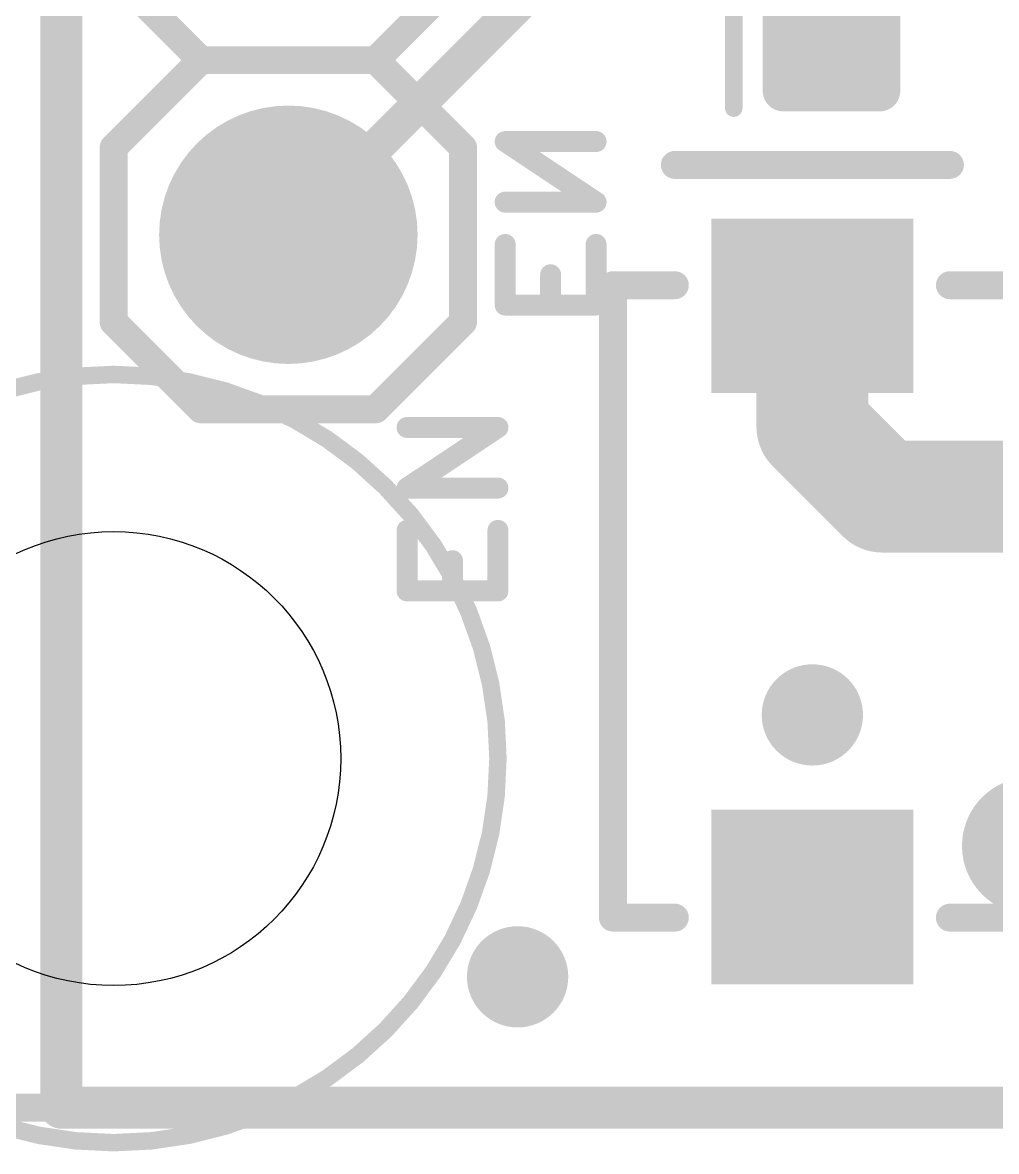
# Model space of a CAD drawing. Extents: x -0.2 to 20.5, y -0.3 to 32.1.
# Drawn here: x 5.69 to 12.77, y -0.32 to 7.89 of the extents above; entities that cross this region are included whole.
import ezdxf

# ---------------------------------------------------------------- set-up
doc = ezdxf.new("R2010")
doc.units = 0
for name, color, linetype in [('1', 12, 'CONTINUOUS'), ('16', 132, 'CONTINUOUS'), ('17', 110, 'CONTINUOUS'), ('18', 110, 'CONTINUOUS'), ('20', 53, 'CONTINUOUS'), ('21', 41, 'CONTINUOUS'), ('22', 40, 'CONTINUOUS'), ('39', 12, 'CONTINUOUS')]:
    doc.layers.add(name, color=color, linetype=linetype)

# ---------------------------------------------------------------- blocks, each defined once
blk = doc.blocks.new('RECT')
blk.add_solid([(-0.5, -0.5), (0.5, -0.5), (-0.5, 0.5), (0.5, 0.5)])
blk = doc.blocks.new('RECT160000X160000R30')
at = {"const_width": 0.15}
blk.add_lwpolyline([(0.425, -0.35), (0.425, 0.35, 0.4142), (0.35, 0.425), (-0.35, 0.425, 0.4142), (-0.425, 0.35), (-0.425, -0.35, 0.4142), (-0.35, -0.425), (0.35, -0.425, 0.4142)], format="xyb", close=True, dxfattribs=at)
blk.add_solid([(-0.3754, -0.3754), (0.3754, -0.3754), (-0.3754, 0.3754), (0.3754, 0.3754)])
blk = doc.blocks.new('ROUNDP')
at = {"const_width": 0.5}
blk.add_lwpolyline([(0, -0.25, 1), (0, 0.25, 1), (0, -0.25)], format="xyb", dxfattribs=at)
blk = doc.blocks.new('PIE')
at = {"const_width": 0.5}
blk.add_lwpolyline([(0, -0.25, 1), (0, 0.25, 1), (0, -0.25)], format="xyb", dxfattribs=at)
blk = doc.blocks.new('ROUNDV')
at = {"const_width": 0.5}
blk.add_lwpolyline([(0, -0.25, 1), (0, 0.25, 1), (0, -0.25)], format="xyb", dxfattribs=at)

msp = doc.modelspace()

# ---------------------------------------------------------------- linework, layer by layer
at = {"layer": '1'}
for points, const_width in [([(5.969, 0), (5.969, 14.732)], 0.3048), ([(7.62, 6.35), (9.9695, 8.6995)], 0.254), ([(11.684, 7.747), (12.446, 8.509)], 0.254), ([(11.569, 7.747), (11.684, 7.747)], 0.254), ([(11.43, 5.833), (11.43, 4.953)], 0.8128), ([(11.43, 4.953), (11.938, 4.445)], 0.8128), ([(11.938, 4.445), (14.487, 4.445)], 0.8128), ([(20.32, 0), (5.969, 0)], 0.3048)]:
    msp.add_lwpolyline(points, dxfattribs=dict(at, const_width=const_width))
for points, const_width in [([(11.569, 7.8105, 1), (11.569, 7.6835)], 0.127), ([(11.6391, 7.7919, 1), (11.7289, 7.7021)], 0.127), ([(11.684, 7.6835, 1), (11.684, 7.8105)], 0.127), ([(7.5751, 6.3949, 1), (7.6649, 6.3051)], 0.127), ([(11.6332, 5.833, 1), (11.2268, 5.833)], 0.4064), ([(11.5737, 5.0967, 1), (11.2863, 4.8093)], 0.4064), ([(11.2268, 4.953, 1), (11.6332, 4.953)], 0.4064), ([(11.938, 4.6482, 1), (11.938, 4.2418)], 0.4064), ([(11.7943, 4.3013, 1), (12.0817, 4.5887)], 0.4064), ([(5.969, 0.0762, 1), (5.969, -0.0762)], 0.1524), ([(5.8928, 0, 1), (6.0452, 0)], 0.1524)]:
    msp.add_lwpolyline(points, format="xyb", dxfattribs=dict(at, const_width=const_width))
at = {"layer": '16', "const_width": 0.3048}
for points in [[(5.969, 0), (5.969, 14.097)], [(20.32, 0), (5.969, 0)]]:
    msp.add_lwpolyline(points, dxfattribs=at)
at = {"layer": '16', "const_width": 0.1524}
for points in [[(5.969, 0.0762, 1), (5.969, -0.0762)], [(5.8928, 0, 1), (6.0452, 0)]]:
    msp.add_lwpolyline(points, format="xyb", dxfattribs=at)
at = {"layer": '20', "const_width": 0.2032}
msp.add_lwpolyline([(0, 0), (20.32, 0)], dxfattribs=at)
at = {"layer": '20'}
msp.add_circle((6.35, 2.54), 1.651, dxfattribs=at)
at = {"layer": '21'}
for points, const_width in [([(6.985, 7.62), (6.35, 8.255)], 0.2032), ([(8.89, 8.255), (8.255, 7.62)], 0.2032), ([(10.8585, 7.2708), (10.8585, 8.2233)], 0.127), ([(6.985, 7.62), (6.35, 6.985)], 0.2032), ([(8.255, 7.62), (6.985, 7.62)], 0.2032), ([(8.255, 7.62), (6.985, 7.62)], 0.2032), ([(8.89, 6.985), (8.255, 7.62)], 0.2032), ([(6.35, 6.985), (6.35, 5.715)], 0.2032), ([(8.89, 5.715), (8.89, 6.985)], 0.2032), ([(10.43, 6.858), (12.43, 6.858)], 0.2032), ([(9.98, 1.383), (9.98, 5.983)], 0.2032), ([(9.98, 5.983), (10.43, 5.983)], 0.2032), ([(12.43, 5.983), (12.88, 5.983)], 0.2032), ([(6.35, 5.715), (6.985, 5.08)], 0.2032), ([(8.255, 5.08), (8.89, 5.715)], 0.2032), ([(6.985, 5.08), (8.255, 5.08)], 0.2032), ([(8.483, 4.5076), (9.144, 4.9483)], 0.1524), ([(9.144, 4.9483), (8.483, 4.9483)], 0.1524), ([(9.144, 4.5076), (8.483, 4.5076)], 0.1524), ([(8.483, 4.1998), (8.483, 3.7592)], 0.1524), ([(9.144, 3.7592), (9.144, 4.1998)], 0.1524), ([(8.8135, 3.7592), (8.8135, 3.9795)], 0.1524), ([(8.483, 3.7592), (9.144, 3.7592)], 0.1524), ([(10.43, 1.383), (9.98, 1.383)], 0.2032), ([(12.88, 1.383), (12.43, 1.383)], 0.2032)]:
    msp.add_lwpolyline(points, dxfattribs=dict(at, const_width=const_width))
for points, const_width in [([(6.985, 7.6708, 1), (6.985, 7.5692)], 0.1016), ([(6.985, 7.6708, 1), (6.985, 7.5692)], 0.1016), ([(7.0209, 7.5841, 1), (6.9491, 7.6559)], 0.1016), ([(8.2909, 7.6559, 1), (8.2191, 7.5841)], 0.1016), ([(8.255, 7.5692, 1), (8.255, 7.6708)], 0.1016), ([(8.255, 7.5692, 1), (8.255, 7.6708)], 0.1016), ([(6.9491, 7.5841, 1), (7.0209, 7.6559)], 0.1016), ([(8.2191, 7.6559, 1), (8.2909, 7.5841)], 0.1016), ([(10.8268, 7.2708, 1), (10.8903, 7.2708)], 0.0635), ([(6.4008, 6.985, 1), (6.2992, 6.985)], 0.1016), ([(6.3141, 7.0209, 1), (6.3859, 6.9491)], 0.1016), ([(8.9408, 6.985, 1), (8.8392, 6.985)], 0.1016), ([(8.8541, 6.9491, 1), (8.9259, 7.0209)], 0.1016), ([(10.43, 6.9088, 1), (10.43, 6.8072)], 0.1016), ([(12.43, 6.8072, 1), (12.43, 6.9088)], 0.1016), ([(10.0308, 5.983, 1), (9.9292, 5.983)], 0.1016), ([(9.98, 6.0338, 1), (9.98, 5.9322)], 0.1016), ([(10.43, 5.9322, 1), (10.43, 6.0338)], 0.1016), ([(12.43, 6.0338, 1), (12.43, 5.9322)], 0.1016), ([(6.3859, 5.7509, 1), (6.3141, 5.6791)], 0.1016), ([(6.2992, 5.715, 1), (6.4008, 5.715)], 0.1016), ([(8.8392, 5.715, 1), (8.9408, 5.715)], 0.1016), ([(8.9259, 5.6791, 1), (8.8541, 5.7509)], 0.1016), ([(6.985, 5.1308, 1), (6.985, 5.0292)], 0.1016), ([(8.255, 5.0292, 1), (8.255, 5.1308)], 0.1016), ([(6.9491, 5.0441, 1), (7.0209, 5.1159)], 0.1016), ([(8.2191, 5.1159, 1), (8.2909, 5.0441)], 0.1016), ([(8.483, 4.9864, 1), (8.483, 4.9102)], 0.0762), ([(9.1651, 4.9166, 1), (9.1229, 4.98)], 0.0762), ([(9.144, 4.9102, 1), (9.144, 4.9864)], 0.0762), ([(8.483, 4.5457, 1), (8.483, 4.4695)], 0.0762), ([(8.4619, 4.5393, 1), (8.5042, 4.4759)], 0.0762), ([(9.144, 4.4695, 1), (9.144, 4.5457)], 0.0762), ([(8.5211, 4.1998, 1), (8.4449, 4.1998)], 0.0762), ([(9.1821, 4.1998, 1), (9.1059, 4.1998)], 0.0762), ([(8.8516, 3.9795, 1), (8.7754, 3.9795)], 0.0762), ([(8.483, 3.7973, 1), (8.483, 3.7211)], 0.0762), ([(8.4449, 3.7592, 1), (8.5211, 3.7592)], 0.0762), ([(8.7754, 3.7592, 1), (8.8516, 3.7592)], 0.0762), ([(9.1059, 3.7592, 1), (9.1821, 3.7592)], 0.0762), ([(9.144, 3.7211, 1), (9.144, 3.7973)], 0.0762), ([(9.98, 1.4338, 1), (9.98, 1.3322)], 0.1016), ([(10.43, 1.3322, 1), (10.43, 1.4338)], 0.1016), ([(12.43, 1.4338, 1), (12.43, 1.3322)], 0.1016), ([(9.9292, 1.383, 1), (10.0308, 1.383)], 0.1016)]:
    msp.add_lwpolyline(points, format="xyb", dxfattribs=dict(at, const_width=const_width))
at = {"layer": '22', "const_width": 0.1524}
for points in [[(9.8574, 6.5872), (9.1964, 7.0279)], [(9.1964, 7.0279), (9.8574, 7.0279)], [(9.1964, 6.5872), (9.8574, 6.5872)], [(9.1964, 5.8388), (9.1964, 6.2795)], [(9.8574, 6.2795), (9.8574, 5.8388)], [(9.5269, 5.8388), (9.5269, 6.0591)], [(9.8574, 5.8388), (9.1964, 5.8388)]]:
    msp.add_lwpolyline(points, dxfattribs=at)
at = {"layer": '22', "const_width": 0.0762}
for points in [[(9.2175, 7.0596, 1), (9.1753, 6.9962)], [(9.1964, 7.066, 1), (9.1964, 6.9898)], [(9.8574, 6.9898, 1), (9.8574, 7.066)], [(9.1964, 6.6253, 1), (9.1964, 6.5491)], [(9.8362, 6.5555, 1), (9.8785, 6.6189)], [(9.8574, 6.5491, 1), (9.8574, 6.6253)], [(9.2345, 6.2795, 1), (9.1583, 6.2795)], [(9.8955, 6.2795, 1), (9.8193, 6.2795)], [(9.565, 6.0591, 1), (9.4888, 6.0591)], [(9.1964, 5.8769, 1), (9.1964, 5.8007)], [(9.8574, 5.8007, 1), (9.8574, 5.8769)], [(9.1583, 5.8388, 1), (9.2345, 5.8388)], [(9.4888, 5.8388, 1), (9.565, 5.8388)], [(9.8193, 5.8388, 1), (9.8955, 5.8388)]]:
    msp.add_lwpolyline(points, format="xyb", dxfattribs=at)
at = {"layer": '39', "const_width": 0.127}
msp.add_lwpolyline([(6.35, -0.254, 1), (6.35, 5.334, 1), (6.35, -0.254)], format="xyb", dxfattribs=at)

# ---------------------------------------------------------------- block references
at = {"layer": '1', "rotation": 90}
msp.add_blockref('RECT160000X160000R30', (11.569, 7.747), dxfattribs=at)
at = {"layer": '1', "xscale": 1.27, "yscale": 1.47}
for p, rotation in [((11.43, 5.833), 90), ((11.43, 1.533), 270)]:
    msp.add_blockref('RECT', p, dxfattribs=dict(at, rotation=rotation))
at = {"layer": '16'}
msp.add_blockref('PIE', (13.0175, 1.905), dxfattribs=at)
at = {"layer": '17', "xscale": 1.8796, "yscale": 1.8796, "rotation": 180}
msp.add_blockref('ROUNDP', (7.62, 6.35), dxfattribs=at)
msp.add_blockref('ROUNDP', (7.62, 6.35), dxfattribs=at)
at = {"layer": '18', "xscale": 0.7366, "yscale": 0.7366}
for p in [(11.43, 2.8575), (11.43, 2.8575), (9.2869, 0.9525), (9.2869, 0.9525)]:
    msp.add_blockref('ROUNDV', p, dxfattribs=at)

doc.saveas('drawing.dxf')
